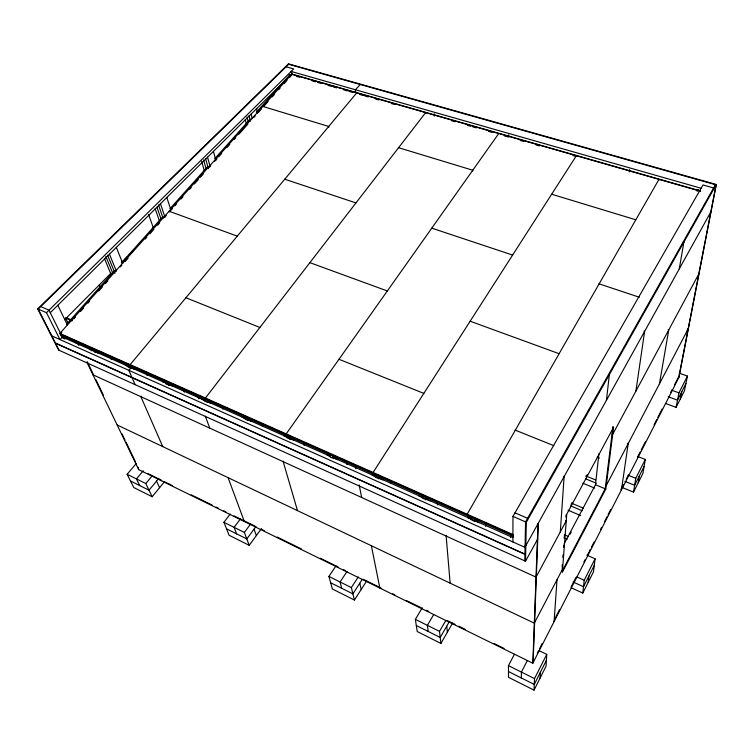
<?xml version="1.0" encoding="UTF-8"?>
<svg xmlns="http://www.w3.org/2000/svg" width="754" height="754" viewBox="0 0 754 754"><rect width="100%" height="100%" fill="white"/><g stroke="black" fill="none" stroke-linecap="round" stroke-linejoin="round"><path stroke-width="1.13" d="M512.899 541.956L512.956 516.386L702.992 184.966L713.595 187.972M510.571 537.395L510.581 535.095M521.316 677.95L521.419 672.078L527.329 660.608M524.793 560.882L525.566 521.891L715.442 184.692L715.084 186.54M525.51 561.212L526.32 522.22L716.3 184.476L288.518 63.864L37.7 308.848L58.614 350.054L525.51 561.212L537.762 538.903M86.88 362.203L138.698 469.629L532.824 663.218L538.007 523.71M538.356 523.097L533.097 662.672L532.513 662.389M514.435 654.265L508.46 665.641L508.516 677.337L534.03 690.136L534.511 678.591L546.754 654.378L538.771 650.504M540.071 678.11L540.373 672.314M546.754 654.378L546.037 666.244L534.03 690.136M557.008 579.751L554.115 621.56L553.54 621.287M560.307 531.909L564.124 476.613L563.408 476.311M562.088 567.149L562.267 564.821M562.823 557.329L563.002 555.029M563.577 547.347L563.756 545.019M564.369 536.867L564.539 534.539M565.849 517.206L566.009 514.982M571.08 587.715L582.814 593.049L584.218 580.26L595.085 558.771L586.782 555.123M629.279 171.969L629.533 169.641M595.434 485.124L598.912 453.795M658.883 180.14L658.968 179.367L466.914 514.709M606.452 400.251L609.345 374.615L608.638 374.361M588.186 582.352L588.931 575.962M595.085 558.771L593.492 571.796L582.814 593.049M605.151 489.355L612.964 426.717M613.558 427.329L566.763 514.153L562.333 572.324L605.811 489.016L613.558 427.329L612.917 427.084M635.895 391.128L644.642 331.345L643.982 331.119M621.786 487.348L633.511 492.126L635.763 478.3L645.292 459.459L637.724 456.481M638.233 482.73L639.383 475.84M645.292 459.459L642.898 473.455L633.511 492.126M659.439 383.833L668.741 329.96L668.138 329.752M679.279 268.858L683.906 242.062L683.247 241.864M687.205 330.931L687.648 328.65M716.3 184.476L678.892 377.5L532.824 663.218M665.386 403.399L676.102 407.358L678.968 392.853L687.441 376.095L679.147 373.145M680.306 398.989L681.757 391.769M687.441 376.095L684.462 390.723L676.102 407.358M546.386 660.372L534.266 684.425L508.488 671.55M594.275 565.34L583.511 586.716L573.134 582.031M644.086 466.519L634.632 485.274L624.896 481.344M685.942 383.466L677.526 400.167L668.195 396.745M537.244 653.143L538.299 651.088M539.478 648.779L542.154 643.548M554.614 619.204L555.679 617.111M556.075 616.329L559.421 609.798M571.183 586.819L572.248 584.727M572.682 583.888L575.99 577.413M583.926 561.909L585 559.807M587.752 554.435L588.817 552.343M589.279 551.438L590.354 549.346M591.494 547.121L594.105 542.013M600.533 529.459L601.598 527.366M604.322 522.051L606.989 516.82M608.063 514.737L610.731 509.506M623.567 484.426L620.881 489.685L621.437 489.883L628.214 443.55L627.639 443.324M626.235 479.214L628.384 475.011M637.479 457.235L640.165 451.985M641.23 449.912L645.518 441.524M654.086 424.785L656.762 419.544M657.837 417.462L662.116 409.083M670.683 392.344L671.757 390.242M674.434 385.011L678.185 377.688L678.694 377.867L716.083 184.871L288.216 64.165M688.393 328.452L606.244 485.576L605.651 485.331M562.267 571.014L605.226 488.771M564.209 543.709L595.471 484.765L605.811 489.016M570.09 534.171L571.193 532.107M699.043 273.513L612.672 434.379L612.041 434.134M571.117 504.567L572.229 502.503M586.16 476.669L587.281 474.605M697.177 191.441L698.298 189.367M711.05 211.544L525.83 545.679L525.104 545.349M472.042 520.232L474.963 521.532L476.405 518.997M468.564 515.67L467.471 517.583L471.354 519.308M422.306 607.752L415.36 619.383L417.235 631.55L440.92 643.435L452.598 623.068M449.243 621.796L440.223 637.469L416.312 625.528M440.92 643.435L439.507 631.381L445.774 620.542M433.691 614.604L427.377 625.349L428.206 631.466M431.184 499.063L430.063 500.929L426.312 499.252M422.014 495.717L422.287 498.064L426.029 499.732L427.518 497.244M419.959 494.077L418.838 495.925L421.637 497.178M446.095 535.349L450.138 583.162M380.186 587.602L379.875 588.092L371.364 545.736M384.144 477.932L382.881 479.921L379.271 478.309M374.974 474.813L375.379 477.169L378.979 478.771L380.534 476.33M373.353 473.144L372.09 475.114L375.671 476.707M335.916 565.962L328.923 576.433L332.363 588.987L354.408 600.043L366.698 580.9M362.24 579.402L352.9 593.869L330.657 582.767M354.408 600.043L351.364 587.583L358.273 576.942M347.038 571.428L340.092 581.975L341.732 588.29M338.782 457.791L337.5 459.714L334.022 458.168M335.332 456.217L333.72 458.611L333.202 456.236M328.395 453.173L327.104 455.086L330.563 456.622M295.116 438.394L293.806 440.261L290.46 438.771M286.171 435.331L286.822 437.716L290.158 439.205L291.817 436.849M285.116 433.955L283.796 435.803L286.294 436.915M498.743 133.524L286.181 433.899L286.426 434.549M253.042 419.705L251.713 421.524L248.49 420.091M230.206 514.03L223.929 522.305L229.103 535.255L249.206 545.321L261.487 528.554M244.211 416.679L244.965 419.073L248.179 420.506L249.574 418.611M255.974 526.49L246.803 538.94L226.539 528.837M243.41 415.426L242.072 417.226L244.211 418.178M249.206 545.321L244.353 532.437L250.582 524.039M283.561 461.175L283.193 461.674L297.5 510.637M240.347 519.016L234.098 527.348L236.624 533.87M212.487 401.693L211.139 403.456L208.029 402.071M203.759 398.696L204.617 401.1L207.718 402.485L209.386 400.317M203.194 397.565L201.836 399.318L204.928 400.694M164.74 381.354L165.692 383.758L168.679 385.096L170.366 382.985M171.997 386.029L173.363 384.323M163.024 382.033L164.4 380.336M136.238 463.55L127.124 474.285L133.741 487.518L152.157 496.735L164.721 481.42M158.745 478.413L149.009 490.204L130.461 480.958M135.607 367.547L134.221 369.215L131.328 367.924M127.077 364.606L128.114 367.019L131.007 368.31L132.506 366.501M152.157 496.735L145.805 483.55L152.27 475.774M126.936 363.701L125.56 365.351L127.473 366.208M356.708 92.893L130.159 364.634L130.527 365.304M143.241 470.788L136.427 478.894L139.697 485.557M138.698 469.629L138.039 467.141M99.123 351.345L97.728 352.966L94.938 351.722M96.465 349.941L94.608 352.099L93.496 349.677M90.753 347.632L89.358 349.243L91.215 350.063M700.523 191.252L291.581 74.25L59.868 333.428L62.139 337.632L64.853 338.838L66.418 337.085M141.262 396.236L140.875 396.679L162.751 446.622M61.837 332.354L60.273 334.097L513.493 535.397M73.854 318.904L75.391 317.18M80.546 311.411L83.666 307.924M87.926 303.146L89.443 301.449M98.755 291.035L100.244 289.357M100.81 288.725L102.374 286.982M105.485 283.495L107.822 280.874M120.301 266.916L121.856 265.172M124.975 261.685L128.095 258.188M145.239 238.999L146.804 237.256M149.923 233.759L153.816 229.395M157.614 225.154L159.66 222.864M164.73 217.18L166.285 215.437M170.187 211.073L172.525 208.453M174.871 205.833L176.427 204.089M180.969 199.009L182.949 196.794M189.688 189.245L191.252 187.501M194.372 184.004L198.274 179.641M200.479 177.171L203.542 173.74M209.197 167.416L210.752 165.673M214.654 161.299L216.992 158.679M218.66 156.813L221.676 153.439M226.831 147.671L229.772 144.382M234.155 139.471L235.719 137.728M238.839 134.231L247.859 124.137M253.664 117.643L255.22 115.899M258.339 112.403L261.459 108.906M263.796 106.295L268.075 101.507M272.203 96.889L274.249 94.599M278.556 89.773L280.111 88.039M283.994 83.694L287.104 80.216M289.432 77.605L291.76 74.995L291.581 74.25M66.484 324.343L114.344 270.856M121.403 262.967L162.996 216.502M170.055 208.613L207.718 166.53M214.786 158.642L250.092 119.189M256.369 112.167L289.329 75.343M360.271 84.495L355.351 89.735L355.709 92.374M64.731 319.668L111.064 273.108M121.818 262.307L127.445 256.652M129.254 254.833L133.392 250.677M50.282 312.703L292.514 73.185M37.7 308.848L46.484 312.674L293.702 68.925L286.124 66.776M288.669 64.288L38.2 309.065L59.095 350.271M701.107 188.246L291.157 71.441L291.647 74.043L700.617 191.016M296.247 76.286L299.677 77.266M312.118 80.838L315.511 81.809M317.575 82.393L320.94 83.355M327.952 85.372L331.345 86.342M333.287 86.889L336.652 87.85M343.786 89.905L347.179 90.876M348.998 91.385L352.363 92.356M359.63 94.439L363.023 95.409M364.757 95.899L368.141 96.87M375.464 98.972L378.857 99.952M391.298 103.515L394.691 104.486M451.589 120.772L454.954 121.733M467.32 125.277L470.694 126.238M472.739 126.842L476.311 127.85M488.583 131.375L492.042 132.355M504.398 135.899L507.81 136.879M520.137 140.404L523.644 141.413M536.085 144.985L539.478 145.956M572.974 155.541L576.348 156.502L576.367 155.729L373.079 472.466L373.249 473.107M262.816 106.427L328.725 126.455L328.885 127.2M398.583 147.69L472.758 170.234L472.824 170.988M551.664 194.221L635.773 219.782M284.739 179.216L355.973 202.92M431.778 228.151L512.616 255.059M599.006 283.815L639.354 297.246M671.644 390.186L678.968 392.853M237.284 236.143L169.113 211.233L169.405 211.949M309.875 262.656L387.33 290.959M470.157 321.213L558.931 353.645M144.636 204.4L145.117 204.57M597.291 457.254L599.477 458.13M628.129 475.227L635.763 478.3M185.927 297.745L259.866 327.472M338.98 359.281L423.833 393.39M515.057 430.072L553.794 445.642M585.801 475.934L595.519 479.912M585.575 478.799L596.386 483.229M582.908 483.248L594.717 488.111M571.918 503.333L583.587 508.262M570.561 505.849L582.248 510.788M568.026 510.185L580.684 515.566M565.594 520.552L566.254 520.835L536.028 577.13L92.959 374.804M40.744 306.567L49.019 310.177L62.356 337.047L59.915 339.536L46.484 312.674M66.041 317.66L72.469 320.45M514.991 512.833L527.583 518.309M565.359 535.189L568.582 536.584M65.607 318.094L72.035 320.893M563.964 537.809L567.187 539.214M512.956 516.386L526.32 522.22M59.868 333.428L513.455 534.784M60.961 335.219L513.549 536.414M62.808 337.255L130.159 367.226M330.186 456.274L131.224 367.707L128.83 370.327L131.95 377.434M332.344 457.226L513.022 537.659M169 384.7L170.998 385.586M475.246 521.042L479.148 522.776M332.853 458.225L330.261 457.075L329.724 454.7M50.226 333.541L50.716 333.749M51.809 335.916L525.057 547.395M561.966 568.827L562.578 569.1L534.313 623.153L117.153 424.954M576.885 576.961L584.218 580.26M55.419 343.032L524.925 554.096M55.542 343.268L524.925 554.313M535.67 576.235L536.339 576.537M533.983 622.286L534.605 622.587M148.086 473.663L161.752 480.373M165.446 482.183L172.27 485.538M191.186 494.822L212.213 505.152M216.144 507.074L218.255 508.111M223.778 510.826L225.88 511.853M234.098 515.887L244.664 521.08L244.334 521.514L228.094 477.668M245.257 521.372L255.172 526.235M262.175 529.676L264.286 530.712M277.227 537.065L301.289 548.874M320.299 558.205L338.16 566.98M343.57 569.638L345.69 570.674M363.202 579.298L381.09 588.082M392.674 593.766L394.776 594.802M406.349 600.486L421.09 607.715M426.585 610.382L428.696 611.419M447.678 620.74L455.058 624.369M458.809 626.206L465.604 629.543M494.077 643.52L504.03 648.402M127.124 474.285L145.805 483.55M223.929 522.305L244.353 532.437M328.923 576.433L351.364 587.583M415.36 619.383L439.507 631.381M508.46 665.641L534.511 678.591M63.675 336.425L64.853 338.838M57.822 305.247L67.474 325.181M75.089 340.921L76.107 343.013M87.285 361.769L93.355 374.38M95.871 379.601L103.421 395.275M122.025 433.889L125.023 440.129M126.022 442.202L135.532 461.948M66.116 319.14L68.143 323.343M77.257 342.25L78.774 345.398M205.729 398.706L205.418 398.046L425.652 112.61L425.746 113.373M156.521 481.109L159.584 487.678M90.697 348.433L91.818 350.855M109.933 356.397L111.356 359.545M132.054 377.669L135.117 384.653M99.34 284.889L100.716 288.085M129.971 365.897L131.007 368.31M145.974 372.401L147.294 375.549M104.429 258.415L111.026 274.381M105.796 256.285L112.808 273.325M107.624 255.229L115.032 273.334M109.471 254.183L116.399 271.223M116.361 247.369L122.713 263.372M167.737 382.683L168.679 385.096M183.26 388.97L184.466 392.108M197.689 395.596L198.896 398.847M205.324 416.199L209.744 428.131M254.032 529.129L256.351 535.566M206.869 400.082L207.718 402.485M148.613 214.485L153.279 227.708M221.864 406.123L222.948 409.252M155.136 208.594L159.33 220.752M157.02 207.35L161.186 219.518M158.547 205.003L163.062 218.274M160.461 203.759L164.947 217.039M166.813 197.482L170.828 209.659M247.435 418.112L248.179 420.506M261.779 423.644L262.458 425.887M201.601 161.252L204.466 171.262M203.561 159.905L206.096 168.802M205.55 158.557L208.368 168.576M207.538 157.209L210.036 166.116M213.42 151.394L215.851 160.31M289.517 436.82L290.158 439.205M303.249 442.061L304.116 445.407M245.276 119.509L246.341 123.976M247.048 116.964L248.358 122.544M249.084 115.532L250.385 121.111M359.781 583.219L361.213 589.449M251.148 114.09L252.175 118.557M256.596 108.699L257.632 113.298M346.265 461.165L346.963 464.492M423.682 495.51L423.889 496.556M355.191 465.199L355.879 468.658M359.13 484.822L361.675 497.517M289.329 74.467L289.772 76.767M378.583 476.415L378.979 478.771M390.911 481.005L391.26 483.201M425.765 497.395L426.029 499.732M446.745 626.122L447.386 632.163M437.292 501.599L437.622 504.878M434.238 113.731L434.398 116.078M470.948 517.48L471.071 519.798M474.86 519.214L474.963 521.532M485.538 523.917L485.623 526.264M508.733 134.834L508.733 137.143"/></g></svg>
